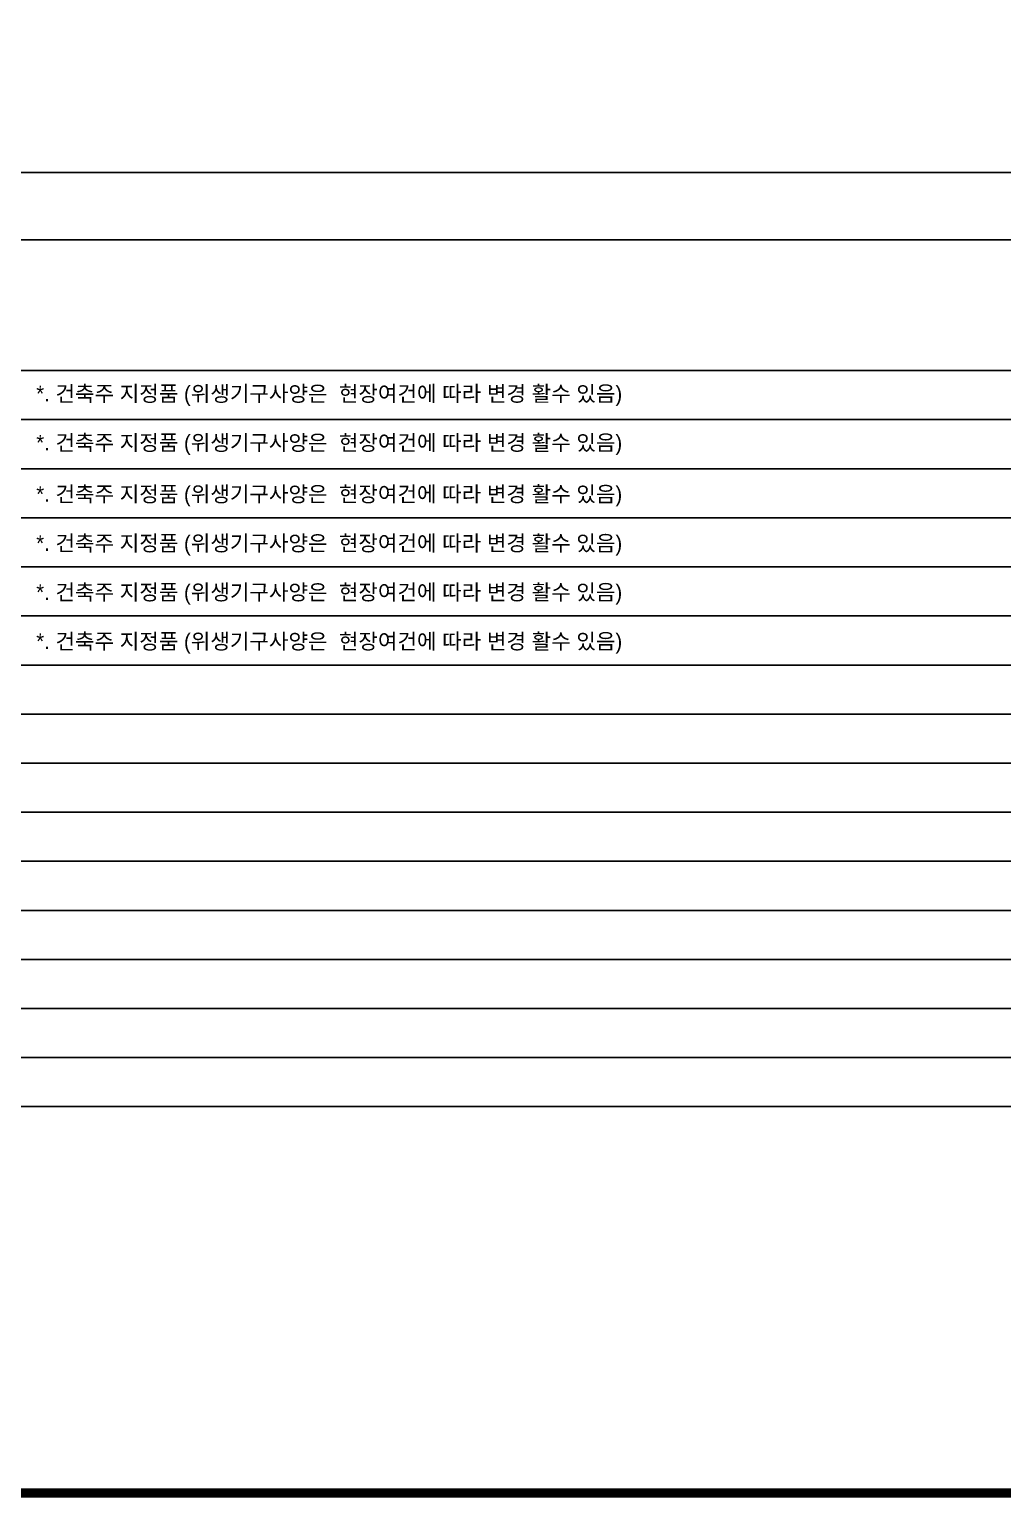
# Model space of a CAD drawing. Header units: millimetres. Extents: x 83956 to 461956, y 36707 to 125807.
# Drawn here: x 180006 to 194073, y 82652 to 103881 of the extents above; entities that cross this region are included whole.
import ezdxf

# ---------------------------------------------------------------- set-up
doc = ezdxf.new("R2010")
doc.units = ezdxf.units.MM
doc.header["$LTSCALE"] = 100
doc.header["$MEASUREMENT"] = 0
for name, color, linetype in [('CEL', 7, 'CONTINUOUS'), ('FORM', 8, 'CONTINUOUS'), ('TEXT', 11, 'CONTINUOUS')]:
    doc.layers.add(name, color=color, linetype=linetype)
doc.styles.add('gr', font='Gulim.ttf')

# ---------------------------------------------------------------- blocks, each defined once
blk = doc.blocks.new('PMC-FORMV')
at = {"layer": 'FORM', "const_width": 90.2}
blk.add_lwpolyline([(1544, 975), (1544, 28725), (40744, 28725), (40744, 975)], close=True, dxfattribs=at)

msp = doc.modelspace()

# ---------------------------------------------------------------- linework, layer by layer
at = {"layer": 'CEL', "color": 4}
for p, q in [((150865, 101812), (199445, 101812)), ((150865, 100837), (199445, 100837)), ((150865, 98947), (199445, 98947)), ((150865, 88305), (199445, 88305))]:
    msp.add_line(p, q, dxfattribs=at)
at = {"layer": 'CEL', "color": 1}
for p, q in [((150865, 98238), (199445, 98238)), ((150865, 97528), (199445, 97528)), ((150865, 96819), (199445, 96819)), ((150865, 96109), (199445, 96109)), ((150865, 95400), (199445, 95400)), ((150865, 94690), (199445, 94690)), ((150865, 93981), (199445, 93981)), ((150865, 93271), (199445, 93271)), ((150865, 92562), (199445, 92562)), ((150865, 91852), (199445, 91852)), ((150865, 91143), (199445, 91143)), ((150865, 90433), (199445, 90433)), ((150865, 89724), (199445, 89724)), ((150865, 89014), (199445, 89014))]:
    msp.add_line(p, q, dxfattribs=at)

# ---------------------------------------------------------------- block references
at = {"layer": 'FORM', "xscale": 1.5, "yscale": 1.5, "zscale": 1.5}
msp.add_blockref('PMC-FORMV', (146956, 81257), dxfattribs=at)

# ---------------------------------------------------------------- texts
at = {"layer": 'TEXT', "color": 2, "style": 'gr'}
for p in [(180105, 98502), (180105, 97793), (180105, 97050), (180105, 96340), (180105, 95631), (180105, 94921)]:
    msp.add_text('*. 건축주 지정품 (위생기구사양은  현장여건에 따라 변경 활수 있음)', height=225, dxfattribs=at).set_placement(p)

doc.saveas('drawing.dxf')
